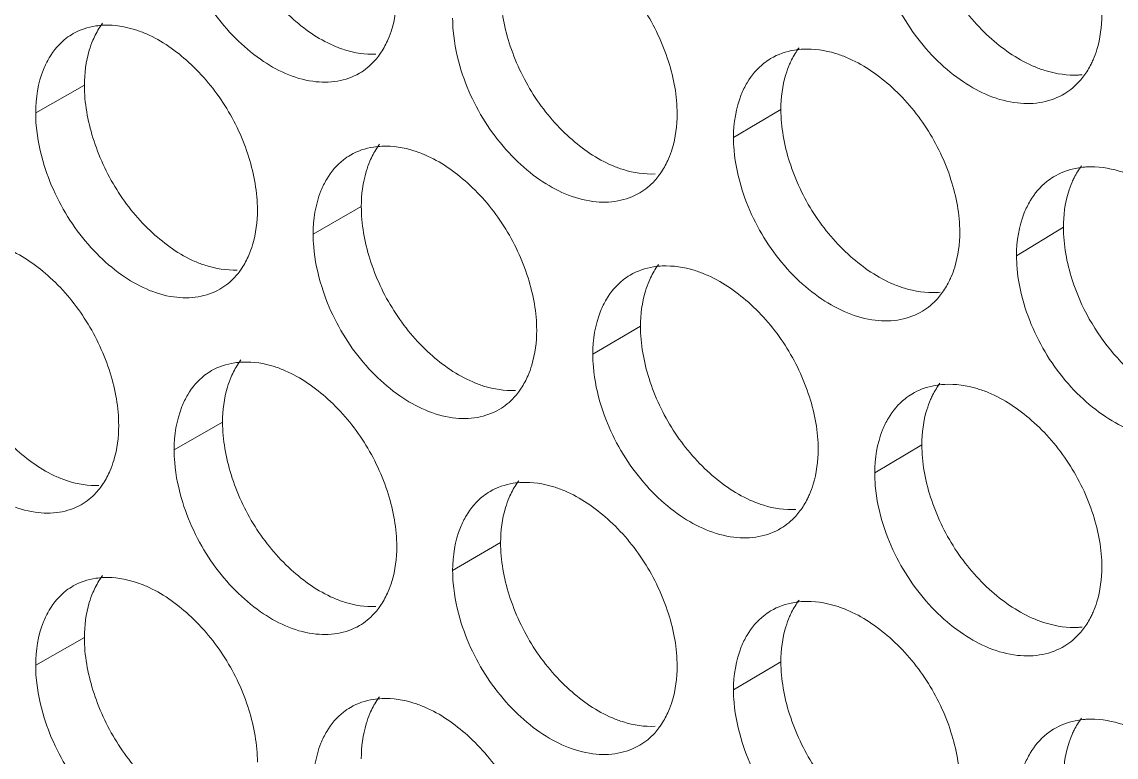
# Model space of a CAD drawing. Header units: millimetres. Extents: x 1177 to 4147, y 93 to 2194.
# Drawn here: x 2607.55 to 2623.16, y 729.55 to 740.03 of the extents above; entities that cross this region are included whole.
import ezdxf

# ---------------------------------------------------------------- set-up
doc = ezdxf.new("R2010")
doc.units = ezdxf.units.MM
doc.header["$LTSCALE"] = 0.1
doc.layers.get('0').update_dxf_attribs({"lineweight": 13})
doc.layers.add('标注', color=251, linetype='Continuous', lineweight=9)

# ---------------------------------------------------------------- blocks, each defined once
blk = doc.blocks.new('02')
for points, knots in [([(4627.348, 522.744), (4597.363, 531.299), (4553.55, 545.69), (4497.641, 568.487), (4458.71, 586.649), (4422.281, 606.068), (4388.51, 626.659), (4357.551, 648.334), (4338.416, 663.815), (4329.392, 671.722)], [0, 0, 0, 0, 0.278685, 0.411475, 0.539478, 0.662459, 0.780251, 0.892768, 1, 1, 1, 1]), ([(4626.906, 521.428), (4597.052, 529.945), (4553.424, 544.261), (4497.732, 566.923), (4458.929, 584.973), (4422.597, 604.269), (4388.892, 624.729), (4357.964, 646.263), (4338.829, 661.641), (4329.798, 669.496)], [0, 0, 0, 0, 0.278468, 0.411196, 0.539177, 0.662176, 0.780023, 0.892638, 1, 1, 1, 1]), ([(4628.518, 518.372), (4598.337, 526.935), (4554.235, 541.353), (4497.955, 564.22), (4458.766, 582.448), (4422.099, 601.945), (4388.114, 622.628), (4356.965, 644.402), (4337.717, 659.96), (4328.641, 667.907)], [0, 0, 0, 0, 0.278732, 0.411552, 0.539576, 0.662563, 0.780343, 0.892822, 1, 1, 1, 1]), ([(4328.202, 667.332), (4337.3, 659.316), (4356.601, 643.626), (4387.852, 621.677), (4421.956, 600.844), (4458.755, 581.215), (4498.091, 562.874), (4554.59, 539.876), (4598.873, 525.389), (4629.18, 516.79)], [0, 0, 0, 0, 0.107262, 0.219794, 0.337581, 0.460553, 0.588547, 0.721328, 1, 1, 1, 1])]:
    blk.add_open_spline(points, degree=3, knots=knots)
at = {"layer": '标注'}
for p, q in [((4495.478, 647.164), (4494.485, 646.601)), ((4495.478, 647.164), (4494.485, 646.601)), ((4509.669, 646.67), (4508.703, 646.096)), ((4501.12, 644.696), (4500.138, 644.129)), ((4501.12, 644.696), (4500.138, 644.129)), ((4515.425, 644.27), (4514.47, 643.691)), ((4506.808, 642.255), (4505.836, 641.684)), ((4506.808, 642.255), (4505.836, 641.684)), ((4498.293, 640.302), (4497.306, 639.737)), ((4512.541, 639.841), (4511.58, 639.265)), ((4512.541, 639.841), (4511.58, 639.265)), ((4503.958, 637.847), (4502.981, 637.278)), ((4495.478, 635.914), (4494.485, 635.351)), ((4509.669, 635.42), (4508.703, 634.846))]:
    blk.add_line(p, q, dxfattribs=at)
for centre, radius, start, end in [((4515.644, 649.017), 1.649, 272.9969, 275.7719), ((4515.989, 643.839), 1.662, 93.0207, 95.749), ((4512.763, 644.58), 1.64, 272.8765, 275.2009), ((4513.09, 639.418), 1.654, 92.9003, 95.1818), ((4513.09, 639.418), 1.654, 92.9003, 95.1818), ((4515.644, 637.767), 1.649, 272.9969, 275.7719), ((4515.644, 637.767), 1.649, 272.9969, 275.7719), ((4515.989, 632.589), 1.662, 93.0207, 95.749)]:
    blk.add_arc(centre, radius, start, end, dxfattribs=at)
for points, knots in [([(4498.293, 651.552), (4498.293, 651.19), (4498.43, 650.441), (4498.909, 649.404), (4499.627, 648.535), (4500.236, 648.107), (4500.554, 647.969)], [0, 0, 0, 0, 0.24456, 0.50691, 0.765504, 1, 1, 1, 1]), ([(4512.541, 651.091), (4512.541, 650.73), (4512.681, 649.982), (4513.171, 648.949), (4513.905, 648.088), (4514.524, 647.669), (4514.847, 647.535)], [0, 0, 0, 0, 0.243714, 0.505271, 0.763981, 1, 1, 1, 1]), ([(4507.555, 646.581), (4507.555, 646.942), (4507.415, 647.691), (4506.928, 648.725), (4506.199, 649.59), (4505.585, 650.014), (4505.264, 650.15)], [0, 0, 0, 0, 0.243914, 0.505794, 0.764596, 1, 1, 1, 1]), ([(4497.48, 649.917), (4497.62, 649.468), (4497.939, 648.825), (4498.537, 648.115), (4499.173, 647.566), (4499.907, 647.22), (4500.629, 647.219), (4500.944, 647.327), (4501.08, 647.406)], [0, 0, 0, 0, 0.287474, 0.429768, 0.565237, 0.801327, 0.903927, 1, 1, 1, 1]), ([(4511.758, 649.448), (4511.902, 648.997), (4512.231, 648.352), (4512.847, 647.647), (4513.504, 647.104), (4514.26, 646.772), (4514.996, 646.79), (4515.316, 646.909), (4515.454, 646.993)], [0, 0, 0, 0, 0.28542, 0.427092, 0.562289, 0.79908, 0.902694, 1, 1, 1, 1]), ([(4501.667, 648.1), (4501.696, 648.168), (4501.802, 648.462), (4501.842, 648.779), (4501.842, 649.018)], [0, 0, 0, 0, 0.235309, 1, 1, 1, 1]), ([(4503.958, 649.097), (4503.958, 648.736), (4504.096, 647.987), (4504.579, 646.952), (4505.304, 646.086), (4505.917, 645.661), (4506.237, 645.525)], [0, 0, 0, 0, 0.244219, 0.506251, 0.764892, 1, 1, 1, 1]), ([(4516.029, 647.68), (4516.059, 647.748), (4516.167, 648.043), (4516.208, 648.36), (4516.208, 648.6)], [0, 0, 0, 0, 0.236051, 1, 1, 1, 1]), ([(4495.878, 648.386), (4495.821, 648.383), (4495.604, 648.364), (4495.39, 648.294), (4495.25, 648.214)], [0, 0, 0, 0, 0.258641, 1, 1, 1, 1]), ([(4495.878, 648.386), (4495.821, 648.383), (4495.604, 648.364), (4495.39, 648.294), (4495.25, 648.214)], [0, 0, 0, 0, 0.258641, 1, 1, 1, 1]), ([(4495.849, 648.427), (4495.83, 648.401), (4495.753, 648.292), (4495.691, 648.174), (4495.652, 648.081)], [0, 0, 0, 0, 0.243518, 1, 1, 1, 1]), ([(4495.849, 648.427), (4495.83, 648.401), (4495.753, 648.292), (4495.691, 648.174), (4495.652, 648.081)], [0, 0, 0, 0, 0.243518, 1, 1, 1, 1]), ([(4496.741, 648.207), (4496.668, 648.239), (4496.393, 648.344), (4496.094, 648.394), (4495.878, 648.386)], [0, 0, 0, 0, 0.266913, 1, 1, 1, 1]), ([(4496.741, 648.207), (4496.668, 648.239), (4496.393, 648.344), (4496.094, 648.394), (4495.878, 648.386)], [0, 0, 0, 0, 0.266913, 1, 1, 1, 1]), ([(4502.981, 648.528), (4502.981, 648.442), (4502.998, 648.08), (4503.074, 647.722), (4503.157, 647.459)], [0, 0, 0, 0, 0.239121, 1, 1, 1, 1]), ([(4495.25, 648.214), (4495.201, 648.186), (4495.007, 648.058), (4494.853, 647.875), (4494.763, 647.724)], [0, 0, 0, 0, 0.24456, 1, 1, 1, 1]), ([(4495.25, 648.214), (4495.201, 648.186), (4495.007, 648.058), (4494.853, 647.875), (4494.763, 647.724)], [0, 0, 0, 0, 0.24456, 1, 1, 1, 1]), ([(4499.003, 644.622), (4499.003, 644.983), (4498.866, 645.733), (4498.385, 646.77), (4497.666, 647.639), (4497.058, 648.068), (4496.741, 648.207)], [0, 0, 0, 0, 0.244427, 0.506785, 0.765518, 1, 1, 1, 1]), ([(4499.003, 644.622), (4499.003, 644.983), (4498.866, 645.733), (4498.385, 646.77), (4497.666, 647.639), (4497.058, 648.068), (4496.741, 648.207)], [0, 0, 0, 0, 0.244427, 0.506785, 0.765518, 1, 1, 1, 1]), ([(4495.652, 648.081), (4495.623, 648.014), (4495.517, 647.719), (4495.478, 647.403), (4495.478, 647.164)], [0, 0, 0, 0, 0.234922, 1, 1, 1, 1]), ([(4495.652, 648.081), (4495.623, 648.014), (4495.517, 647.719), (4495.478, 647.403), (4495.478, 647.164)], [0, 0, 0, 0, 0.234922, 1, 1, 1, 1]), ([(4500.554, 647.969), (4500.626, 647.937), (4500.902, 647.833), (4501.202, 647.785), (4501.419, 647.794)], [0, 0, 0, 0, 0.266492, 1, 1, 1, 1]), ([(4501.468, 647.755), (4501.488, 647.781), (4501.564, 647.889), (4501.627, 648.008), (4501.667, 648.1)], [0, 0, 0, 0, 0.243785, 1, 1, 1, 1]), ([(4510.123, 647.897), (4510.064, 647.894), (4509.833, 647.871), (4509.608, 647.793), (4509.46, 647.705)], [0, 0, 0, 0, 0.258753, 1, 1, 1, 1]), ([(4510.038, 647.925), (4509.981, 647.848), (4509.913, 647.737), (4509.859, 647.62), (4509.846, 647.59)], [0, 0, 0, 0, 0.74352, 1, 1, 1, 1]), ([(4511.004, 647.729), (4510.93, 647.76), (4510.648, 647.862), (4510.343, 647.908), (4510.123, 647.897)], [0, 0, 0, 0, 0.266077, 1, 1, 1, 1]), ([(4494.763, 647.724), (4494.717, 647.647), (4494.547, 647.297), (4494.485, 646.9), (4494.485, 646.601)], [0, 0, 0, 0, 0.231308, 1, 1, 1, 1]), ([(4494.763, 647.724), (4494.717, 647.647), (4494.547, 647.297), (4494.485, 646.9), (4494.485, 646.601)], [0, 0, 0, 0, 0.231308, 1, 1, 1, 1]), ([(4501.08, 647.406), (4501.192, 647.471), (4501.33, 647.584), (4501.441, 647.719), (4501.468, 647.755)], [0, 0, 0, 0, 0.744134, 1, 1, 1, 1]), ([(4509.46, 647.705), (4509.412, 647.676), (4509.222, 647.545), (4509.07, 647.363), (4508.981, 647.214)], [0, 0, 0, 0, 0.245151, 1, 1, 1, 1]), ([(4513.313, 644.17), (4513.313, 644.531), (4513.172, 645.28), (4512.681, 646.313), (4511.946, 647.174), (4511.327, 647.594), (4511.004, 647.729)], [0, 0, 0, 0, 0.243576, 0.505139, 0.763987, 1, 1, 1, 1]), ([(4515.841, 647.351), (4515.897, 647.427), (4515.963, 647.536), (4516.016, 647.65), (4516.029, 647.68)], [0, 0, 0, 0, 0.743887, 1, 1, 1, 1]), ([(4503.157, 647.459), (4503.298, 647.01), (4503.621, 646.365), (4504.227, 645.658), (4504.871, 645.111), (4505.614, 644.771), (4506.341, 644.777), (4506.658, 644.89), (4506.795, 644.97)], [0, 0, 0, 0, 0.286646, 0.428688, 0.564047, 0.800418, 0.903427, 1, 1, 1, 1]), ([(4509.846, 647.59), (4509.817, 647.522), (4509.709, 647.227), (4509.669, 646.91), (4509.669, 646.67)], [0, 0, 0, 0, 0.235665, 1, 1, 1, 1]), ([(4514.847, 647.535), (4514.921, 647.505), (4515.204, 647.403), (4515.51, 647.359), (4515.73, 647.371)], [0, 0, 0, 0, 0.265674, 1, 1, 1, 1]), ([(4515.454, 646.993), (4515.566, 647.061), (4515.703, 647.178), (4515.814, 647.315), (4515.841, 647.351)], [0, 0, 0, 0, 0.744581, 1, 1, 1, 1]), ([(4495.478, 647.164), (4495.478, 646.802), (4495.615, 646.052), (4496.091, 645.015), (4496.806, 644.144), (4497.412, 643.714), (4497.729, 643.575)], [0, 0, 0, 0, 0.244732, 0.507241, 0.765812, 1, 1, 1, 1]), ([(4495.478, 647.164), (4495.478, 646.802), (4495.615, 646.052), (4496.091, 645.015), (4496.806, 644.144), (4497.412, 643.714), (4497.729, 643.575)], [0, 0, 0, 0, 0.244732, 0.507241, 0.765812, 1, 1, 1, 1]), ([(4508.981, 647.214), (4508.935, 647.137), (4508.765, 646.788), (4508.703, 646.393), (4508.703, 646.096)], [0, 0, 0, 0, 0.2325, 1, 1, 1, 1]), ([(4494.485, 646.601), (4494.485, 646.515), (4494.502, 646.153), (4494.577, 645.794), (4494.659, 645.531)], [0, 0, 0, 0, 0.239012, 1, 1, 1, 1]), ([(4494.485, 646.601), (4494.485, 646.515), (4494.502, 646.153), (4494.577, 645.794), (4494.659, 645.531)], [0, 0, 0, 0, 0.239012, 1, 1, 1, 1]), ([(4507.378, 645.662), (4507.407, 645.73), (4507.514, 646.024), (4507.555, 646.341), (4507.555, 646.581)], [0, 0, 0, 0, 0.235606, 1, 1, 1, 1]), ([(4509.669, 646.67), (4509.669, 646.309), (4509.808, 645.56), (4510.296, 644.526), (4511.027, 643.664), (4511.644, 643.243), (4511.966, 643.108)], [0, 0, 0, 0, 0.243882, 0.505596, 0.764283, 1, 1, 1, 1]), ([(4501.541, 645.92), (4501.484, 645.918), (4501.261, 645.897), (4501.043, 645.824), (4500.9, 645.741)], [0, 0, 0, 0, 0.258684, 1, 1, 1, 1]), ([(4501.541, 645.92), (4501.484, 645.918), (4501.261, 645.897), (4501.043, 645.824), (4500.9, 645.741)], [0, 0, 0, 0, 0.258684, 1, 1, 1, 1]), ([(4501.492, 645.959), (4501.473, 645.933), (4501.397, 645.825), (4501.334, 645.707), (4501.295, 645.615)], [0, 0, 0, 0, 0.243764, 1, 1, 1, 1]), ([(4501.492, 645.959), (4501.473, 645.933), (4501.397, 645.825), (4501.334, 645.707), (4501.295, 645.615)], [0, 0, 0, 0, 0.243764, 1, 1, 1, 1]), ([(4502.412, 645.746), (4502.339, 645.777), (4502.061, 645.881), (4501.759, 645.929), (4501.541, 645.92)], [0, 0, 0, 0, 0.266573, 1, 1, 1, 1]), ([(4502.412, 645.746), (4502.339, 645.777), (4502.061, 645.881), (4501.759, 645.929), (4501.541, 645.92)], [0, 0, 0, 0, 0.266573, 1, 1, 1, 1]), ([(4508.703, 646.096), (4508.703, 646.01), (4508.719, 645.648), (4508.797, 645.29), (4508.88, 645.028)], [0, 0, 0, 0, 0.239196, 1, 1, 1, 1]), ([(4500.9, 645.741), (4500.851, 645.712), (4500.659, 645.583), (4500.505, 645.4), (4500.416, 645.25)], [0, 0, 0, 0, 0.244804, 1, 1, 1, 1]), ([(4500.9, 645.741), (4500.851, 645.712), (4500.659, 645.583), (4500.505, 645.4), (4500.416, 645.25)], [0, 0, 0, 0, 0.244804, 1, 1, 1, 1]), ([(4504.693, 642.171), (4504.693, 642.532), (4504.554, 643.282), (4504.069, 644.317), (4503.343, 645.183), (4502.731, 645.609), (4502.412, 645.746)], [0, 0, 0, 0, 0.244084, 0.506123, 0.764903, 1, 1, 1, 1]), ([(4504.693, 642.171), (4504.693, 642.532), (4504.554, 643.282), (4504.069, 644.317), (4503.343, 645.183), (4502.731, 645.609), (4502.412, 645.746)], [0, 0, 0, 0, 0.244084, 0.506123, 0.764903, 1, 1, 1, 1]), ([(4507.183, 645.323), (4507.202, 645.348), (4507.277, 645.455), (4507.339, 645.571), (4507.378, 645.662)], [0, 0, 0, 0, 0.244103, 1, 1, 1, 1]), ([(4494.659, 645.531), (4494.798, 645.083), (4495.115, 644.439), (4495.709, 643.729), (4496.342, 643.178), (4497.071, 642.829), (4497.79, 642.825), (4498.104, 642.931), (4498.239, 643.009)], [0, 0, 0, 0, 0.287891, 0.430312, 0.565838, 0.801787, 0.904179, 1, 1, 1, 1]), ([(4494.659, 645.531), (4494.798, 645.083), (4495.115, 644.439), (4495.709, 643.729), (4496.342, 643.178), (4497.071, 642.829), (4497.79, 642.825), (4498.104, 642.931), (4498.239, 643.009)], [0, 0, 0, 0, 0.287891, 0.430312, 0.565838, 0.801787, 0.904179, 1, 1, 1, 1]), ([(4501.295, 645.615), (4501.266, 645.547), (4501.16, 645.252), (4501.12, 644.936), (4501.12, 644.696)], [0, 0, 0, 0, 0.235219, 1, 1, 1, 1]), ([(4501.295, 645.615), (4501.266, 645.547), (4501.16, 645.252), (4501.12, 644.936), (4501.12, 644.696)], [0, 0, 0, 0, 0.235219, 1, 1, 1, 1]), ([(4506.237, 645.525), (4506.31, 645.494), (4506.589, 645.391), (4506.891, 645.345), (4507.109, 645.355)], [0, 0, 0, 0, 0.26616, 1, 1, 1, 1]), ([(4515.823, 645.493), (4515.769, 645.487), (4515.56, 645.456), (4515.358, 645.379), (4515.224, 645.298)], [0, 0, 0, 0, 0.257249, 1, 1, 1, 1]), ([(4515.791, 645.518), (4515.735, 645.443), (4515.67, 645.334), (4515.616, 645.22), (4515.604, 645.19)], [0, 0, 0, 0, 0.743867, 1, 1, 1, 1]), ([(4516.789, 645.335), (4516.715, 645.365), (4516.43, 645.466), (4516.123, 645.51), (4515.901, 645.499)], [0, 0, 0, 0, 0.265755, 1, 1, 1, 1]), ([(4500.416, 645.25), (4500.37, 645.173), (4500.199, 644.824), (4500.138, 644.427), (4500.138, 644.129)], [0, 0, 0, 0, 0.231788, 1, 1, 1, 1]), ([(4500.416, 645.25), (4500.37, 645.173), (4500.199, 644.824), (4500.138, 644.427), (4500.138, 644.129)], [0, 0, 0, 0, 0.231788, 1, 1, 1, 1]), ([(4506.795, 644.97), (4506.907, 645.037), (4507.045, 645.151), (4507.156, 645.287), (4507.183, 645.323)], [0, 0, 0, 0, 0.744319, 1, 1, 1, 1]), ([(4515.224, 645.298), (4515.176, 645.269), (4514.988, 645.137), (4514.837, 644.956), (4514.748, 644.807)], [0, 0, 0, 0, 0.24537, 1, 1, 1, 1]), ([(4508.88, 645.028), (4509.023, 644.578), (4509.35, 643.933), (4509.962, 643.227), (4510.615, 642.683), (4511.366, 642.348), (4512.099, 642.362), (4512.418, 642.479), (4512.556, 642.562)], [0, 0, 0, 0, 0.285826, 0.427621, 0.562871, 0.799523, 0.902937, 1, 1, 1, 1]), ([(4515.604, 645.19), (4515.574, 645.122), (4515.466, 644.827), (4515.425, 644.509), (4515.425, 644.27)], [0, 0, 0, 0, 0.235961, 1, 1, 1, 1]), ([(4514.748, 644.807), (4514.702, 644.73), (4514.532, 644.382), (4514.47, 643.987), (4514.47, 643.691)], [0, 0, 0, 0, 0.232969, 1, 1, 1, 1]), ([(4498.829, 643.704), (4498.858, 643.772), (4498.964, 644.066), (4499.003, 644.383), (4499.003, 644.622)], [0, 0, 0, 0, 0.23516, 1, 1, 1, 1]), ([(4498.829, 643.704), (4498.858, 643.772), (4498.964, 644.066), (4499.003, 644.383), (4499.003, 644.622)], [0, 0, 0, 0, 0.23516, 1, 1, 1, 1]), ([(4501.12, 644.696), (4501.12, 644.335), (4501.257, 643.585), (4501.739, 642.549), (4502.46, 641.682), (4503.071, 641.256), (4503.389, 641.119)], [0, 0, 0, 0, 0.244389, 0.506579, 0.765197, 1, 1, 1, 1]), ([(4501.12, 644.696), (4501.12, 644.335), (4501.257, 643.585), (4501.739, 642.549), (4502.46, 641.682), (4503.071, 641.256), (4503.389, 641.119)], [0, 0, 0, 0, 0.244389, 0.506579, 0.765197, 1, 1, 1, 1]), ([(4500.138, 644.129), (4500.138, 644.043), (4500.154, 643.681), (4500.23, 643.323), (4500.313, 643.06)], [0, 0, 0, 0, 0.239084, 1, 1, 1, 1]), ([(4500.138, 644.129), (4500.138, 644.043), (4500.154, 643.681), (4500.23, 643.323), (4500.313, 643.06)], [0, 0, 0, 0, 0.239084, 1, 1, 1, 1]), ([(4513.134, 643.251), (4513.164, 643.318), (4513.272, 643.613), (4513.313, 643.931), (4513.313, 644.17)], [0, 0, 0, 0, 0.235903, 1, 1, 1, 1]), ([(4515.425, 644.27), (4515.425, 643.909), (4515.6, 642.97), (4516.216, 641.874), (4517.032, 641.1), (4517.5, 640.817), (4517.74, 640.719)], [0, 0, 0, 0, 0.243755, 0.63494, 0.825083, 1, 1, 1, 1]), ([(4496.176, 640.232), (4496.176, 640.593), (4496.039, 641.343), (4495.56, 642.381), (4494.844, 643.252), (4494.239, 643.683), (4493.923, 643.823)], [0, 0, 0, 0, 0.244599, 0.507118, 0.765827, 1, 1, 1, 1]), ([(4498.628, 643.356), (4498.648, 643.382), (4498.725, 643.492), (4498.789, 643.611), (4498.829, 643.704)], [0, 0, 0, 0, 0.243623, 1, 1, 1, 1]), ([(4498.628, 643.356), (4498.648, 643.382), (4498.725, 643.492), (4498.789, 643.611), (4498.829, 643.704)], [0, 0, 0, 0, 0.243623, 1, 1, 1, 1]), ([(4514.47, 643.691), (4514.47, 643.605), (4514.487, 643.243), (4514.564, 642.886), (4514.648, 642.624)], [0, 0, 0, 0, 0.239271, 1, 1, 1, 1]), ([(4497.729, 643.575), (4497.801, 643.544), (4498.076, 643.439), (4498.375, 643.39), (4498.591, 643.399)], [0, 0, 0, 0, 0.266662, 1, 1, 1, 1]), ([(4497.729, 643.575), (4497.801, 643.544), (4498.076, 643.439), (4498.375, 643.39), (4498.591, 643.399)], [0, 0, 0, 0, 0.266662, 1, 1, 1, 1]), ([(4507.251, 643.481), (4507.192, 643.478), (4506.965, 643.456), (4506.741, 643.38), (4506.595, 643.294)], [0, 0, 0, 0, 0.258729, 1, 1, 1, 1]), ([(4507.251, 643.481), (4507.192, 643.478), (4506.965, 643.456), (4506.741, 643.38), (4506.595, 643.294)], [0, 0, 0, 0, 0.258729, 1, 1, 1, 1]), ([(4507.178, 643.513), (4507.159, 643.487), (4507.084, 643.381), (4507.023, 643.265), (4506.984, 643.175)], [0, 0, 0, 0, 0.244083, 1, 1, 1, 1]), ([(4507.178, 643.513), (4507.159, 643.487), (4507.084, 643.381), (4507.023, 643.265), (4506.984, 643.175)], [0, 0, 0, 0, 0.244083, 1, 1, 1, 1]), ([(4508.128, 643.311), (4508.055, 643.342), (4507.774, 643.445), (4507.471, 643.491), (4507.251, 643.481)], [0, 0, 0, 0, 0.26624, 1, 1, 1, 1]), ([(4508.128, 643.311), (4508.055, 643.342), (4507.774, 643.445), (4507.471, 643.491), (4507.251, 643.481)], [0, 0, 0, 0, 0.26624, 1, 1, 1, 1]), ([(4498.239, 643.009), (4498.352, 643.074), (4498.49, 643.186), (4498.601, 643.32), (4498.628, 643.356)], [0, 0, 0, 0, 0.744037, 1, 1, 1, 1]), ([(4498.239, 643.009), (4498.352, 643.074), (4498.49, 643.186), (4498.601, 643.32), (4498.628, 643.356)], [0, 0, 0, 0, 0.744037, 1, 1, 1, 1]), ([(4506.595, 643.294), (4506.547, 643.265), (4506.356, 643.135), (4506.204, 642.952), (4506.115, 642.803)], [0, 0, 0, 0, 0.245038, 1, 1, 1, 1]), ([(4506.595, 643.294), (4506.547, 643.265), (4506.356, 643.135), (4506.204, 642.952), (4506.115, 642.803)], [0, 0, 0, 0, 0.245038, 1, 1, 1, 1]), ([(4510.428, 639.747), (4510.428, 640.108), (4510.288, 640.857), (4509.799, 641.891), (4509.067, 642.753), (4508.45, 643.176), (4508.128, 643.311)], [0, 0, 0, 0, 0.243745, 0.505466, 0.764291, 1, 1, 1, 1]), ([(4510.428, 639.747), (4510.428, 640.108), (4510.288, 640.857), (4509.799, 641.891), (4509.067, 642.753), (4508.45, 643.176), (4508.128, 643.311)], [0, 0, 0, 0, 0.243745, 0.505466, 0.764291, 1, 1, 1, 1]), ([(4512.944, 642.918), (4513, 642.995), (4513.067, 643.105), (4513.121, 643.22), (4513.134, 643.251)], [0, 0, 0, 0, 0.743715, 1, 1, 1, 1]), ([(4500.313, 643.06), (4500.453, 642.611), (4500.774, 641.967), (4501.376, 641.258), (4502.016, 640.71), (4502.755, 640.367), (4503.479, 640.369), (4503.795, 640.48), (4503.931, 640.56)], [0, 0, 0, 0, 0.287059, 0.429226, 0.56464, 0.800871, 0.903676, 1, 1, 1, 1]), ([(4500.313, 643.06), (4500.453, 642.611), (4500.774, 641.967), (4501.376, 641.258), (4502.016, 640.71), (4502.755, 640.367), (4503.479, 640.369), (4503.795, 640.48), (4503.931, 640.56)], [0, 0, 0, 0, 0.287059, 0.429226, 0.56464, 0.800871, 0.903676, 1, 1, 1, 1]), ([(4506.984, 643.175), (4506.955, 643.107), (4506.848, 642.812), (4506.808, 642.495), (4506.808, 642.255)], [0, 0, 0, 0, 0.235516, 1, 1, 1, 1]), ([(4506.984, 643.175), (4506.955, 643.107), (4506.848, 642.812), (4506.808, 642.495), (4506.808, 642.255)], [0, 0, 0, 0, 0.235516, 1, 1, 1, 1]), ([(4511.966, 643.108), (4512.039, 643.078), (4512.321, 642.976), (4512.625, 642.931), (4512.845, 642.942)], [0, 0, 0, 0, 0.265834, 1, 1, 1, 1]), ([(4492.675, 642.782), (4492.675, 642.421), (4492.811, 641.671), (4493.285, 640.632), (4493.997, 639.76), (4494.601, 639.328), (4494.917, 639.189)], [0, 0, 0, 0, 0.244904, 0.507573, 0.76612, 1, 1, 1, 1]), ([(4506.115, 642.803), (4506.069, 642.726), (4505.898, 642.377), (4505.836, 641.981), (4505.836, 641.684)], [0, 0, 0, 0, 0.232263, 1, 1, 1, 1]), ([(4506.115, 642.803), (4506.069, 642.726), (4505.898, 642.377), (4505.836, 641.981), (4505.836, 641.684)], [0, 0, 0, 0, 0.232263, 1, 1, 1, 1]), ([(4512.556, 642.562), (4512.668, 642.63), (4512.806, 642.745), (4512.917, 642.882), (4512.944, 642.918)], [0, 0, 0, 0, 0.744496, 1, 1, 1, 1]), ([(4514.648, 642.624), (4514.793, 642.173), (4515.124, 641.527), (4515.744, 640.824), (4516.404, 640.282), (4517.165, 639.953), (4517.903, 639.975), (4518.224, 640.096), (4518.362, 640.181)], [0, 0, 0, 0, 0.285015, 0.426566, 0.56171, 0.798641, 0.902454, 1, 1, 1, 1]), ([(4504.517, 641.253), (4504.546, 641.32), (4504.653, 641.615), (4504.693, 641.932), (4504.693, 642.171)], [0, 0, 0, 0, 0.235457, 1, 1, 1, 1]), ([(4504.517, 641.253), (4504.546, 641.32), (4504.653, 641.615), (4504.693, 641.932), (4504.693, 642.171)], [0, 0, 0, 0, 0.235457, 1, 1, 1, 1]), ([(4506.808, 642.255), (4506.808, 641.894), (4506.946, 641.145), (4507.432, 640.111), (4508.16, 639.247), (4508.775, 638.824), (4509.096, 638.688)], [0, 0, 0, 0, 0.24405, 0.505923, 0.764587, 1, 1, 1, 1]), ([(4506.808, 642.255), (4506.808, 641.894), (4506.946, 641.145), (4507.432, 640.111), (4508.16, 639.247), (4508.775, 638.824), (4509.096, 638.688)], [0, 0, 0, 0, 0.24405, 0.505923, 0.764587, 1, 1, 1, 1]), ([(4505.836, 641.684), (4505.836, 641.597), (4505.853, 641.236), (4505.93, 640.878), (4506.013, 640.615)], [0, 0, 0, 0, 0.239158, 1, 1, 1, 1]), ([(4505.836, 641.684), (4505.836, 641.597), (4505.853, 641.236), (4505.93, 640.878), (4506.013, 640.615)], [0, 0, 0, 0, 0.239158, 1, 1, 1, 1]), ([(4498.704, 641.524), (4498.647, 641.522), (4498.427, 641.502), (4498.211, 641.431), (4498.069, 641.349)], [0, 0, 0, 0, 0.258662, 1, 1, 1, 1]), ([(4498.667, 641.567), (4498.647, 641.541), (4498.57, 641.432), (4498.507, 641.313), (4498.468, 641.22)], [0, 0, 0, 0, 0.243602, 1, 1, 1, 1]), ([(4499.57, 641.348), (4499.498, 641.38), (4499.221, 641.485), (4498.921, 641.533), (4498.704, 641.524)], [0, 0, 0, 0, 0.266742, 1, 1, 1, 1]), ([(4498.069, 641.349), (4498.02, 641.321), (4497.827, 641.192), (4497.673, 641.009), (4497.584, 640.859)], [0, 0, 0, 0, 0.244683, 1, 1, 1, 1]), ([(4498.468, 641.22), (4498.439, 641.152), (4498.333, 640.857), (4498.293, 640.541), (4498.293, 640.302)], [0, 0, 0, 0, 0.235071, 1, 1, 1, 1]), ([(4501.842, 637.768), (4501.842, 638.129), (4501.704, 638.879), (4501.221, 639.915), (4500.499, 640.782), (4499.889, 641.21), (4499.57, 641.348)], [0, 0, 0, 0, 0.244255, 0.506454, 0.76521, 1, 1, 1, 1]), ([(4504.32, 640.911), (4504.339, 640.936), (4504.415, 641.044), (4504.477, 641.161), (4504.517, 641.253)], [0, 0, 0, 0, 0.243945, 1, 1, 1, 1]), ([(4504.32, 640.911), (4504.339, 640.936), (4504.415, 641.044), (4504.477, 641.161), (4504.517, 641.253)], [0, 0, 0, 0, 0.243945, 1, 1, 1, 1]), ([(4491.85, 641.152), (4491.988, 640.704), (4492.302, 640.061), (4492.894, 639.349), (4493.522, 638.797), (4494.247, 638.446), (4494.963, 638.437), (4495.276, 638.542), (4495.411, 638.619)], [0, 0, 0, 0, 0.288311, 0.430859, 0.566442, 0.80225, 0.904434, 1, 1, 1, 1]), ([(4503.389, 641.119), (4503.462, 641.087), (4503.74, 640.984), (4504.041, 640.936), (4504.258, 640.946)], [0, 0, 0, 0, 0.266325, 1, 1, 1, 1]), ([(4503.389, 641.119), (4503.462, 641.087), (4503.74, 640.984), (4504.041, 640.936), (4504.258, 640.946)], [0, 0, 0, 0, 0.266325, 1, 1, 1, 1]), ([(4512.941, 641.065), (4512.887, 641.06), (4512.676, 641.03), (4512.472, 640.954), (4512.336, 640.873)], [0, 0, 0, 0, 0.257466, 1, 1, 1, 1]), ([(4512.941, 641.065), (4512.887, 641.06), (4512.676, 641.03), (4512.472, 640.954), (4512.336, 640.873)], [0, 0, 0, 0, 0.257466, 1, 1, 1, 1]), ([(4512.909, 641.093), (4512.852, 641.017), (4512.786, 640.907), (4512.732, 640.792), (4512.719, 640.762)], [0, 0, 0, 0, 0.743694, 1, 1, 1, 1]), ([(4512.909, 641.093), (4512.852, 641.017), (4512.786, 640.907), (4512.732, 640.792), (4512.719, 640.762)], [0, 0, 0, 0, 0.743694, 1, 1, 1, 1]), ([(4513.891, 640.904), (4513.817, 640.934), (4513.533, 641.036), (4513.228, 641.081), (4513.007, 641.069)], [0, 0, 0, 0, 0.265915, 1, 1, 1, 1]), ([(4513.891, 640.904), (4513.817, 640.934), (4513.533, 641.036), (4513.228, 641.081), (4513.007, 641.069)], [0, 0, 0, 0, 0.265915, 1, 1, 1, 1]), ([(4497.584, 640.859), (4497.538, 640.782), (4497.367, 640.432), (4497.306, 640.035), (4497.306, 639.737)], [0, 0, 0, 0, 0.231548, 1, 1, 1, 1]), ([(4503.931, 640.56), (4504.044, 640.626), (4504.182, 640.739), (4504.293, 640.875), (4504.32, 640.911)], [0, 0, 0, 0, 0.744227, 1, 1, 1, 1]), ([(4503.931, 640.56), (4504.044, 640.626), (4504.182, 640.739), (4504.293, 640.875), (4504.32, 640.911)], [0, 0, 0, 0, 0.744227, 1, 1, 1, 1]), ([(4512.336, 640.873), (4512.288, 640.844), (4512.099, 640.713), (4511.948, 640.531), (4511.859, 640.382)], [0, 0, 0, 0, 0.245262, 1, 1, 1, 1]), ([(4512.336, 640.873), (4512.288, 640.844), (4512.099, 640.713), (4511.948, 640.531), (4511.859, 640.382)], [0, 0, 0, 0, 0.245262, 1, 1, 1, 1]), ([(4512.719, 640.762), (4512.69, 640.694), (4512.582, 640.399), (4512.541, 640.081), (4512.541, 639.841)], [0, 0, 0, 0, 0.235813, 1, 1, 1, 1]), ([(4512.719, 640.762), (4512.69, 640.694), (4512.582, 640.399), (4512.541, 640.081), (4512.541, 639.841)], [0, 0, 0, 0, 0.235813, 1, 1, 1, 1]), ([(4516.208, 637.35), (4516.208, 637.711), (4516.067, 638.46), (4515.574, 639.491), (4514.836, 640.351), (4514.214, 640.77), (4513.891, 640.904)], [0, 0, 0, 0, 0.243409, 0.504813, 0.763684, 1, 1, 1, 1]), ([(4516.208, 637.35), (4516.208, 637.711), (4516.067, 638.46), (4515.574, 639.491), (4514.836, 640.351), (4514.214, 640.77), (4513.891, 640.904)], [0, 0, 0, 0, 0.243409, 0.504813, 0.763684, 1, 1, 1, 1]), ([(4506.013, 640.615), (4506.155, 640.165), (4506.48, 639.521), (4507.089, 638.814), (4507.737, 638.268), (4508.484, 637.931), (4509.215, 637.941), (4509.533, 638.056), (4509.67, 638.138)], [0, 0, 0, 0, 0.286235, 0.428153, 0.563457, 0.799968, 0.903181, 1, 1, 1, 1]), ([(4506.013, 640.615), (4506.155, 640.165), (4506.48, 639.521), (4507.089, 638.814), (4507.737, 638.268), (4508.484, 637.931), (4509.215, 637.941), (4509.533, 638.056), (4509.67, 638.138)], [0, 0, 0, 0, 0.286235, 0.428153, 0.563457, 0.799968, 0.903181, 1, 1, 1, 1]), ([(4511.859, 640.382), (4511.813, 640.305), (4511.643, 639.957), (4511.58, 639.562), (4511.58, 639.265)], [0, 0, 0, 0, 0.232735, 1, 1, 1, 1]), ([(4511.859, 640.382), (4511.813, 640.305), (4511.643, 639.957), (4511.58, 639.562), (4511.58, 639.265)], [0, 0, 0, 0, 0.232735, 1, 1, 1, 1]), ([(4496.002, 639.315), (4496.031, 639.382), (4496.137, 639.677), (4496.176, 639.993), (4496.176, 640.232)], [0, 0, 0, 0, 0.235011, 1, 1, 1, 1]), ([(4498.293, 640.302), (4498.293, 639.94), (4498.43, 639.191), (4498.909, 638.154), (4499.627, 637.285), (4500.236, 636.857), (4500.554, 636.719)], [0, 0, 0, 0, 0.24456, 0.50691, 0.765504, 1, 1, 1, 1]), ([(4497.306, 639.737), (4497.306, 639.651), (4497.322, 639.288), (4497.398, 638.93), (4497.48, 638.667)], [0, 0, 0, 0, 0.239048, 1, 1, 1, 1]), ([(4510.25, 638.828), (4510.28, 638.896), (4510.387, 639.19), (4510.428, 639.508), (4510.428, 639.747)], [0, 0, 0, 0, 0.235754, 1, 1, 1, 1]), ([(4510.25, 638.828), (4510.28, 638.896), (4510.387, 639.19), (4510.428, 639.508), (4510.428, 639.747)], [0, 0, 0, 0, 0.235754, 1, 1, 1, 1]), ([(4512.541, 639.841), (4512.541, 639.48), (4512.681, 638.732), (4513.171, 637.699), (4513.905, 636.838), (4514.524, 636.419), (4514.847, 636.285)], [0, 0, 0, 0, 0.243714, 0.505271, 0.763981, 1, 1, 1, 1]), ([(4512.541, 639.841), (4512.541, 639.48), (4512.681, 638.732), (4513.171, 637.699), (4513.905, 636.838), (4514.524, 636.419), (4514.847, 636.285)], [0, 0, 0, 0, 0.243714, 0.505271, 0.763981, 1, 1, 1, 1]), ([(4495.803, 638.968), (4495.823, 638.994), (4495.9, 639.103), (4495.962, 639.222), (4496.002, 639.315)], [0, 0, 0, 0, 0.243534, 1, 1, 1, 1]), ([(4511.58, 639.265), (4511.58, 639.179), (4511.597, 638.817), (4511.675, 638.46), (4511.758, 638.198)], [0, 0, 0, 0, 0.239233, 1, 1, 1, 1]), ([(4511.58, 639.265), (4511.58, 639.179), (4511.597, 638.817), (4511.675, 638.46), (4511.758, 638.198)], [0, 0, 0, 0, 0.239233, 1, 1, 1, 1]), ([(4494.917, 639.189), (4494.988, 639.157), (4495.262, 639.051), (4495.56, 639.002), (4495.775, 639.01)], [0, 0, 0, 0, 0.266833, 1, 1, 1, 1]), ([(4495.411, 638.619), (4495.525, 638.683), (4495.664, 638.797), (4495.776, 638.933), (4495.803, 638.968)], [0, 0, 0, 0, 0.743822, 1, 1, 1, 1]), ([(4504.391, 639.072), (4504.332, 639.07), (4504.107, 639.048), (4503.886, 638.973), (4503.742, 638.889)], [0, 0, 0, 0, 0.258706, 1, 1, 1, 1]), ([(4504.329, 639.108), (4504.31, 639.082), (4504.235, 638.975), (4504.173, 638.858), (4504.134, 638.766)], [0, 0, 0, 0, 0.243924, 1, 1, 1, 1]), ([(4505.264, 638.9), (4505.191, 638.931), (4504.912, 639.035), (4504.609, 639.082), (4504.391, 639.072)], [0, 0, 0, 0, 0.266406, 1, 1, 1, 1]), ([(4503.742, 638.889), (4503.693, 638.86), (4503.502, 638.731), (4503.349, 638.548), (4503.26, 638.398)], [0, 0, 0, 0, 0.244922, 1, 1, 1, 1]), ([(4504.134, 638.766), (4504.105, 638.699), (4503.998, 638.404), (4503.958, 638.087), (4503.958, 637.847)], [0, 0, 0, 0, 0.235368, 1, 1, 1, 1]), ([(4507.555, 635.331), (4507.555, 635.692), (4507.415, 636.441), (4506.928, 637.475), (4506.199, 638.34), (4505.585, 638.764), (4505.264, 638.9)], [0, 0, 0, 0, 0.243914, 0.505794, 0.764596, 1, 1, 1, 1]), ([(4510.058, 638.492), (4510.115, 638.569), (4510.183, 638.68), (4510.237, 638.797), (4510.25, 638.828)], [0, 0, 0, 0, 0.74354, 1, 1, 1, 1]), ([(4510.058, 638.492), (4510.115, 638.569), (4510.183, 638.68), (4510.237, 638.797), (4510.25, 638.828)], [0, 0, 0, 0, 0.74354, 1, 1, 1, 1]), ([(4497.48, 638.667), (4497.62, 638.218), (4497.939, 637.575), (4498.537, 636.865), (4499.173, 636.316), (4499.907, 635.97), (4500.629, 635.969), (4500.944, 636.077), (4501.08, 636.156)], [0, 0, 0, 0, 0.287474, 0.429768, 0.565237, 0.801327, 0.903927, 1, 1, 1, 1]), ([(4509.096, 638.688), (4509.169, 638.658), (4509.449, 638.555), (4509.753, 638.509), (4509.971, 638.52)], [0, 0, 0, 0, 0.265996, 1, 1, 1, 1]), ([(4509.096, 638.688), (4509.169, 638.658), (4509.449, 638.555), (4509.753, 638.509), (4509.971, 638.52)], [0, 0, 0, 0, 0.265996, 1, 1, 1, 1]), ([(4503.26, 638.398), (4503.214, 638.321), (4503.043, 637.972), (4502.981, 637.576), (4502.981, 637.278)], [0, 0, 0, 0, 0.232026, 1, 1, 1, 1]), ([(4509.67, 638.138), (4509.782, 638.205), (4509.92, 638.32), (4510.031, 638.456), (4510.058, 638.492)], [0, 0, 0, 0, 0.744409, 1, 1, 1, 1]), ([(4509.67, 638.138), (4509.782, 638.205), (4509.92, 638.32), (4510.031, 638.456), (4510.058, 638.492)], [0, 0, 0, 0, 0.744409, 1, 1, 1, 1]), ([(4511.758, 638.198), (4511.902, 637.747), (4512.231, 637.102), (4512.847, 636.397), (4513.504, 635.854), (4514.26, 635.522), (4514.996, 635.54), (4515.316, 635.659), (4515.454, 635.743)], [0, 0, 0, 0, 0.28542, 0.427092, 0.562289, 0.79908, 0.902694, 1, 1, 1, 1]), ([(4511.758, 638.198), (4511.902, 637.747), (4512.231, 637.102), (4512.847, 636.397), (4513.504, 635.854), (4514.26, 635.522), (4514.996, 635.54), (4515.316, 635.659), (4515.454, 635.743)], [0, 0, 0, 0, 0.28542, 0.427092, 0.562289, 0.79908, 0.902694, 1, 1, 1, 1]), ([(4501.667, 636.85), (4501.696, 636.918), (4501.802, 637.212), (4501.842, 637.529), (4501.842, 637.768)], [0, 0, 0, 0, 0.235309, 1, 1, 1, 1]), ([(4503.958, 637.847), (4503.958, 637.486), (4504.096, 636.737), (4504.579, 635.702), (4505.304, 634.836), (4505.917, 634.411), (4506.237, 634.275)], [0, 0, 0, 0, 0.244219, 0.506251, 0.764892, 1, 1, 1, 1]), ([(4502.981, 637.278), (4502.981, 637.192), (4502.998, 636.83), (4503.074, 636.472), (4503.157, 636.209)], [0, 0, 0, 0, 0.239121, 1, 1, 1, 1]), ([(4516.029, 636.43), (4516.059, 636.498), (4516.167, 636.793), (4516.208, 637.11), (4516.208, 637.35)], [0, 0, 0, 0, 0.236051, 1, 1, 1, 1]), ([(4516.029, 636.43), (4516.059, 636.498), (4516.167, 636.793), (4516.208, 637.11), (4516.208, 637.35)], [0, 0, 0, 0, 0.236051, 1, 1, 1, 1]), ([(4495.25, 636.964), (4495.201, 636.936), (4495.007, 636.808), (4494.853, 636.625), (4494.763, 636.474)], [0, 0, 0, 0, 0.24456, 1, 1, 1, 1]), ([(4495.878, 637.136), (4495.821, 637.133), (4495.604, 637.114), (4495.39, 637.044), (4495.25, 636.964)], [0, 0, 0, 0, 0.258641, 1, 1, 1, 1]), ([(4495.849, 637.177), (4495.83, 637.151), (4495.753, 637.042), (4495.691, 636.924), (4495.652, 636.831)], [0, 0, 0, 0, 0.243518, 1, 1, 1, 1]), ([(4496.741, 636.957), (4496.668, 636.989), (4496.393, 637.094), (4496.094, 637.144), (4495.878, 637.136)], [0, 0, 0, 0, 0.266913, 1, 1, 1, 1]), ([(4495.652, 636.831), (4495.623, 636.764), (4495.517, 636.469), (4495.478, 636.153), (4495.478, 635.914)], [0, 0, 0, 0, 0.234922, 1, 1, 1, 1]), ([(4499.003, 633.372), (4499.003, 633.733), (4498.866, 634.483), (4498.385, 635.52), (4497.666, 636.389), (4497.058, 636.818), (4496.741, 636.957)], [0, 0, 0, 0, 0.244427, 0.506785, 0.765518, 1, 1, 1, 1]), ([(4501.468, 636.505), (4501.488, 636.531), (4501.564, 636.639), (4501.627, 636.758), (4501.667, 636.85)], [0, 0, 0, 0, 0.243785, 1, 1, 1, 1]), ([(4500.554, 636.719), (4500.626, 636.687), (4500.902, 636.583), (4501.202, 636.535), (4501.419, 636.544)], [0, 0, 0, 0, 0.266492, 1, 1, 1, 1]), ([(4510.123, 636.647), (4510.064, 636.644), (4509.833, 636.621), (4509.608, 636.543), (4509.46, 636.455)], [0, 0, 0, 0, 0.258753, 1, 1, 1, 1]), ([(4510.038, 636.675), (4509.981, 636.598), (4509.913, 636.487), (4509.859, 636.37), (4509.846, 636.34)], [0, 0, 0, 0, 0.74352, 1, 1, 1, 1]), ([(4511.004, 636.479), (4510.93, 636.51), (4510.648, 636.612), (4510.343, 636.658), (4510.123, 636.647)], [0, 0, 0, 0, 0.266077, 1, 1, 1, 1]), ([(4494.763, 636.474), (4494.717, 636.397), (4494.547, 636.047), (4494.485, 635.65), (4494.485, 635.351)], [0, 0, 0, 0, 0.231308, 1, 1, 1, 1]), ([(4501.08, 636.156), (4501.192, 636.221), (4501.33, 636.334), (4501.441, 636.469), (4501.468, 636.505)], [0, 0, 0, 0, 0.744134, 1, 1, 1, 1]), ([(4509.46, 636.455), (4509.412, 636.426), (4509.222, 636.295), (4509.07, 636.113), (4508.981, 635.964)], [0, 0, 0, 0, 0.245151, 1, 1, 1, 1]), ([(4509.846, 636.34), (4509.817, 636.272), (4509.709, 635.977), (4509.669, 635.66), (4509.669, 635.42)], [0, 0, 0, 0, 0.235665, 1, 1, 1, 1]), ([(4513.313, 632.92), (4513.313, 633.281), (4513.172, 634.03), (4512.681, 635.063), (4511.946, 635.924), (4511.327, 636.344), (4511.004, 636.479)], [0, 0, 0, 0, 0.243576, 0.505139, 0.763987, 1, 1, 1, 1]), ([(4515.841, 636.101), (4515.897, 636.177), (4515.963, 636.286), (4516.016, 636.4), (4516.029, 636.43)], [0, 0, 0, 0, 0.743887, 1, 1, 1, 1]), ([(4515.841, 636.101), (4515.897, 636.177), (4515.963, 636.286), (4516.016, 636.4), (4516.029, 636.43)], [0, 0, 0, 0, 0.743887, 1, 1, 1, 1]), ([(4503.157, 636.209), (4503.298, 635.76), (4503.621, 635.115), (4504.227, 634.408), (4504.871, 633.861), (4505.614, 633.521), (4506.341, 633.527), (4506.658, 633.64), (4506.795, 633.72)], [0, 0, 0, 0, 0.286646, 0.428688, 0.564047, 0.800418, 0.903427, 1, 1, 1, 1]), ([(4514.847, 636.285), (4514.921, 636.255), (4515.204, 636.153), (4515.51, 636.109), (4515.73, 636.121)], [0, 0, 0, 0, 0.265674, 1, 1, 1, 1]), ([(4514.847, 636.285), (4514.921, 636.255), (4515.204, 636.153), (4515.51, 636.109), (4515.73, 636.121)], [0, 0, 0, 0, 0.265674, 1, 1, 1, 1]), ([(4515.454, 635.743), (4515.566, 635.811), (4515.703, 635.928), (4515.814, 636.065), (4515.841, 636.101)], [0, 0, 0, 0, 0.744581, 1, 1, 1, 1]), ([(4515.454, 635.743), (4515.566, 635.811), (4515.703, 635.928), (4515.814, 636.065), (4515.841, 636.101)], [0, 0, 0, 0, 0.744581, 1, 1, 1, 1]), ([(4495.478, 635.914), (4495.478, 635.552), (4495.615, 634.802), (4496.091, 633.765), (4496.806, 632.894), (4497.412, 632.464), (4497.729, 632.325)], [0, 0, 0, 0, 0.244732, 0.507241, 0.765812, 1, 1, 1, 1]), ([(4508.981, 635.964), (4508.935, 635.887), (4508.765, 635.538), (4508.703, 635.143), (4508.703, 634.846)], [0, 0, 0, 0, 0.2325, 1, 1, 1, 1]), ([(4509.669, 635.42), (4509.669, 635.059), (4509.808, 634.31), (4510.296, 633.276), (4511.027, 632.414), (4511.644, 631.993), (4511.966, 631.858)], [0, 0, 0, 0, 0.243882, 0.505596, 0.764283, 1, 1, 1, 1]), ([(4494.485, 635.351), (4494.485, 635.265), (4494.502, 634.903), (4494.577, 634.544), (4494.659, 634.281)], [0, 0, 0, 0, 0.239012, 1, 1, 1, 1]), ([(4507.378, 634.412), (4507.407, 634.48), (4507.514, 634.774), (4507.555, 635.091), (4507.555, 635.331)], [0, 0, 0, 0, 0.235606, 1, 1, 1, 1]), ([(4508.703, 634.846), (4508.703, 634.76), (4508.719, 634.398), (4508.797, 634.04), (4508.88, 633.778)], [0, 0, 0, 0, 0.239196, 1, 1, 1, 1]), ([(4501.541, 634.67), (4501.484, 634.668), (4501.261, 634.647), (4501.043, 634.574), (4500.9, 634.491)], [0, 0, 0, 0, 0.258684, 1, 1, 1, 1]), ([(4501.492, 634.709), (4501.473, 634.683), (4501.397, 634.575), (4501.334, 634.457), (4501.295, 634.365)], [0, 0, 0, 0, 0.243764, 1, 1, 1, 1]), ([(4502.412, 634.496), (4502.339, 634.527), (4502.061, 634.631), (4501.759, 634.679), (4501.541, 634.67)], [0, 0, 0, 0, 0.266573, 1, 1, 1, 1]), ([(4500.9, 634.491), (4500.851, 634.462), (4500.659, 634.333), (4500.505, 634.15), (4500.416, 634)], [0, 0, 0, 0, 0.244804, 1, 1, 1, 1]), ([(4501.295, 634.365), (4501.266, 634.297), (4501.16, 634.002), (4501.12, 633.686), (4501.12, 633.446)], [0, 0, 0, 0, 0.235219, 1, 1, 1, 1]), ([(4504.693, 630.921), (4504.693, 631.282), (4504.554, 632.032), (4504.069, 633.067), (4503.343, 633.933), (4502.731, 634.359), (4502.412, 634.496)], [0, 0, 0, 0, 0.244084, 0.506123, 0.764903, 1, 1, 1, 1]), ([(4507.183, 634.073), (4507.202, 634.098), (4507.277, 634.205), (4507.339, 634.321), (4507.378, 634.412)], [0, 0, 0, 0, 0.244103, 1, 1, 1, 1]), ([(4494.659, 634.281), (4494.798, 633.833), (4495.115, 633.189), (4495.709, 632.479), (4496.342, 631.928), (4497.071, 631.579), (4497.79, 631.575), (4498.104, 631.681), (4498.239, 631.759)], [0, 0, 0, 0, 0.287891, 0.430312, 0.565838, 0.801787, 0.904179, 1, 1, 1, 1]), ([(4506.237, 634.275), (4506.31, 634.244), (4506.589, 634.141), (4506.891, 634.095), (4507.109, 634.105)], [0, 0, 0, 0, 0.26616, 1, 1, 1, 1]), ([(4506.795, 633.72), (4506.907, 633.787), (4507.045, 633.901), (4507.156, 634.037), (4507.183, 634.073)], [0, 0, 0, 0, 0.744319, 1, 1, 1, 1]), ([(4515.823, 634.243), (4515.769, 634.237), (4515.56, 634.206), (4515.358, 634.129), (4515.224, 634.048)], [0, 0, 0, 0, 0.257249, 1, 1, 1, 1]), ([(4515.791, 634.268), (4515.735, 634.193), (4515.67, 634.084), (4515.616, 633.97), (4515.604, 633.94)], [0, 0, 0, 0, 0.743867, 1, 1, 1, 1]), ([(4516.789, 634.085), (4516.715, 634.115), (4516.43, 634.216), (4516.123, 634.26), (4515.901, 634.249)], [0, 0, 0, 0, 0.265755, 1, 1, 1, 1]), ([(4500.416, 634), (4500.37, 633.923), (4500.199, 633.574), (4500.138, 633.177), (4500.138, 632.879)], [0, 0, 0, 0, 0.231788, 1, 1, 1, 1]), ([(4515.224, 634.048), (4515.176, 634.019), (4514.988, 633.887), (4514.837, 633.706), (4514.748, 633.557)], [0, 0, 0, 0, 0.24537, 1, 1, 1, 1]), ([(4515.604, 633.94), (4515.574, 633.872), (4515.466, 633.577), (4515.425, 633.259), (4515.425, 633.02)], [0, 0, 0, 0, 0.235961, 1, 1, 1, 1]), ([(4508.88, 633.778), (4509.023, 633.328), (4509.35, 632.683), (4509.962, 631.977), (4510.615, 631.433), (4511.366, 631.098), (4512.099, 631.112), (4512.418, 631.229), (4512.556, 631.312)], [0, 0, 0, 0, 0.285826, 0.427621, 0.562871, 0.799523, 0.902937, 1, 1, 1, 1]), ([(4514.748, 633.557), (4514.702, 633.48), (4514.532, 633.132), (4514.47, 632.737), (4514.47, 632.441)], [0, 0, 0, 0, 0.232969, 1, 1, 1, 1])]:
    blk.add_open_spline(points, degree=3, knots=knots, dxfattribs=at)

msp = doc.modelspace()

# ---------------------------------------------------------------- block references
at = {"xscale": 0.7, "yscale": 0.7, "zscale": 0.7}
msp.add_blockref('02', (-538.391, 286.112), dxfattribs=at)

doc.saveas('drawing.dxf')
